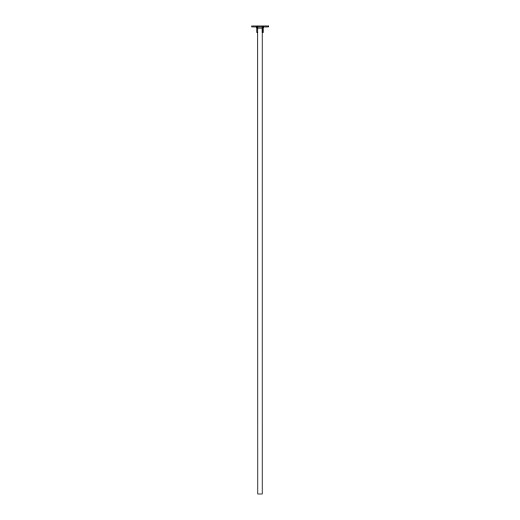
<?xml version="1.0" encoding="UTF-8"?>
<svg xmlns="http://www.w3.org/2000/svg" width="520" height="520" viewBox="0 0 520 520"><rect width="100%" height="100%" fill="white"/><g stroke="black" fill="none" stroke-linecap="round" stroke-linejoin="round"><path stroke-width="0.78" d="M257.764 28.126L262.236 28.126L262.236 494L257.764 494L257.686 26.923M257.686 32.474L256.763 32.474L256.763 26.923M263.237 26.923L263.237 32.474L262.314 32.474L262.314 26.923M268.327 26L251.674 26L251.674 26.923L268.327 26.923L268.327 26"/></g></svg>
